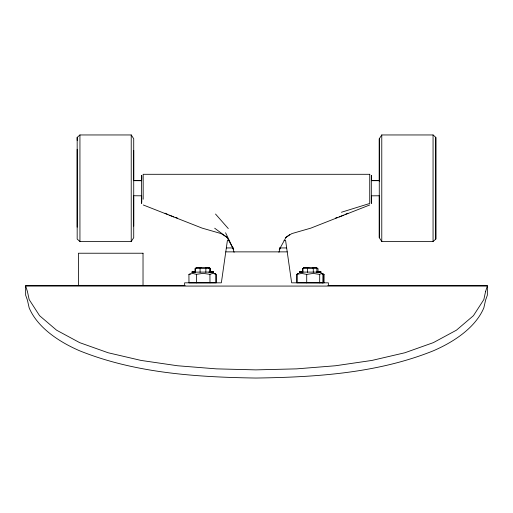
<?xml version="1.0" encoding="UTF-8"?>
<svg xmlns="http://www.w3.org/2000/svg" width="513" height="513" viewBox="0 0 513 513"><rect width="100%" height="100%" fill="white"/><g stroke="black" fill="none" stroke-linecap="round" stroke-linejoin="round"><path stroke-width="0.77" d="M77.181 227.182L77.181 149.277M77.181 140.447L77.181 137.375L79.938 134.957L131.225 134.957L133.72 138.76L133.72 237.692L131.225 241.495L79.938 241.495L77.174 239.077L77.174 137.375M131.225 134.957L131.225 241.495M133.72 226.118L133.72 196.819M133.72 179.64L133.72 150.335M141.684 201.975L141.684 198.146M141.684 179.287L141.684 175.427L141.684 180.698M216.114 282.798L216.12 274.34L214.524 273.365M371.316 203.334L371.316 201.75M371.406 201.975L371.406 198.146M371.406 179.287L371.406 175.427L371.406 180.698M379.28 237.692L379.28 138.76L381.775 134.957L433.062 134.957L435.826 137.375L435.826 239.077L433.062 241.495L381.775 241.495L379.28 237.692L379.28 195.806M379.28 181.198L379.28 138.76M381.775 241.495L381.775 134.957M319.676 282.855L319.714 274.404L321.305 273.423L322.901 274.333L322.869 282.862L296.886 282.798L296.88 274.34L298.476 273.365M324.017 282.855L324.081 274.404L322.581 273.91M278.918 252.306L280.245 247.766L279.239 249.658M279.309 249.568L285.991 237.378L289.691 234.621M297.489 274.404L298.22 273.429M209.157 268.581L210.593 268.581L210.593 272.339L210.593 268.581L209.112 267.6L209.612 267.606L196.466 267.6L195.562 268.575L195.562 272.332M313.924 267.606L317.034 267.606L303.888 267.6L302.991 268.575L302.991 272.332M285.324 237.731L291.826 233.601L310.833 228.131L369.738 204.969M343.588 215.171L339.183 216.89M345.044 214.511L347.949 213.196M320.17 272.14L317.124 272.089M335.476 218.102L337.701 217.377M188.919 274.404L192.664 273.423L196.408 274.333L203.154 273.352L209.92 274.34L212.927 273.365L216.011 274.269L216.005 282.804L188.983 282.855L188.919 274.404L190.419 273.91M341.408 212.267L369.738 203.462L369.738 174.298M213.03 272.07L210.138 272.14M296.88 274.34L301.766 273.429L306.716 274.404L313.231 273.423L319.714 274.404M193.657 272.14L213.562 272.076L208.72 272.14M319.888 272.076L320.401 272.07L317.188 272.07M196.466 267.6L195.966 267.606L199.076 267.606M207.964 267.606L208.483 267.6L205.354 267.6L205.848 268.575L205.848 272.332M303.888 267.6L303.388 267.606L308.929 267.606M315.386 267.606L315.905 267.6L312.776 267.6L313.27 268.575L313.27 272.332M208.862 268.581L209.464 268.581L209.464 272.332M369.828 174.298L143.172 174.298L143.172 199.23M192.83 272.14L194.363 272.07M194.959 272.07L191.933 272.076L195.229 272.14M209.971 272.07L213.62 272.07L210.862 272.14M322.222 282.798L323.639 282.798L323.645 274.34L321.869 273.365M371.534 180.634L379.389 180.634M371.54 180.672L379.389 180.672M133.611 195.761L141.466 195.806M371.534 195.825L379.389 195.78M228.984 240.417L227.413 240.417L221.359 282.83L184.629 282.83L184.629 285.484M284.016 240.417L285.587 240.417L291.64 282.83L328.371 282.83L328.371 285.484M226.342 247.939L233.486 247.939M279.514 247.939L286.658 247.939M225.778 251.87L287.222 251.87M209.464 268.581L194.985 268.581L194.985 272.339M316.887 272.332L316.887 268.581L307.511 268.575L302.407 268.581L302.407 272.339M316.579 268.581L318.015 268.581L318.015 272.339M302.638 272.076L299.438 272.076L321.407 272.14M316.893 272.076L321.067 272.076L318.041 272.07M302.228 272.14L299.38 272.07L301.112 272.076M78.553 285.401L25.65 285.401L25.65 295.167L27.407 300.086L29.158 307.819A156.029 78.014 0 0 0 79.656 350.802C135.438 373.195 196.389 377.113 255.865 378.043C315.758 377.177 377.164 373.349 433.344 350.802A156.029 78.014 0 0 0 483.842 307.819L485.599 300.086L487.35 295.167L487.35 285.401L327.839 285.401M142.678 285.401L185.161 285.401M201.506 267.606L197.095 267.6M302.266 272.07L299.97 272.07L300.323 272.14M195.357 272.076L192.599 272.07M191.593 272.14L195.017 272.07M304.517 267.6L305.036 267.606M317.778 272.108L319.342 272.14M322.581 274.013L324.081 274.404M173.817 216.89L169.412 215.171M175.299 217.377L177.524 218.102M143.262 204.969L202.167 228.131L221.174 233.601L227.676 237.731M165.051 213.196L167.956 214.511M214.678 228.202L227.009 237.378L233.691 249.568M215.518 214.036L228.291 228.567M214.78 273.429L215.511 274.404M321.561 273.352L322.292 274.34M225.585 232.761L232.755 247.766L234.082 252.306M209.92 274.34L209.99 282.798M196.408 274.333L196.473 282.862M306.716 274.404L306.716 282.862M296.989 274.269L296.995 282.804M435.819 137.375L435.826 239.077M433.062 134.957L433.062 241.495M371.406 195.722L371.406 203.334M371.316 175.427L371.316 201.975M307.511 268.575L307.511 272.332M200.083 268.575L200.083 272.332M141.684 195.722L141.684 203.334M141.594 175.427L141.594 203.334M79.938 134.957L79.938 241.495M485.599 291.41L483.842 299.573L473.428 315.687L456.423 330.186L433.344 342.639L404.885 352.752L371.925 360.434L335.457 365.756L296.585 368.866L255.865 369.879L216.415 368.866L177.543 365.756L141.075 360.434L108.115 352.752L79.656 342.639L56.577 330.186L39.572 315.687L29.158 299.573L27.407 291.41L25.65 286.068L487.35 286.068L485.599 291.41M141.466 180.647L133.611 180.647L141.46 180.698M143.024 253.23L78.418 253.23L78.418 285.369L143.024 285.369L143.024 253.23"/></g></svg>
